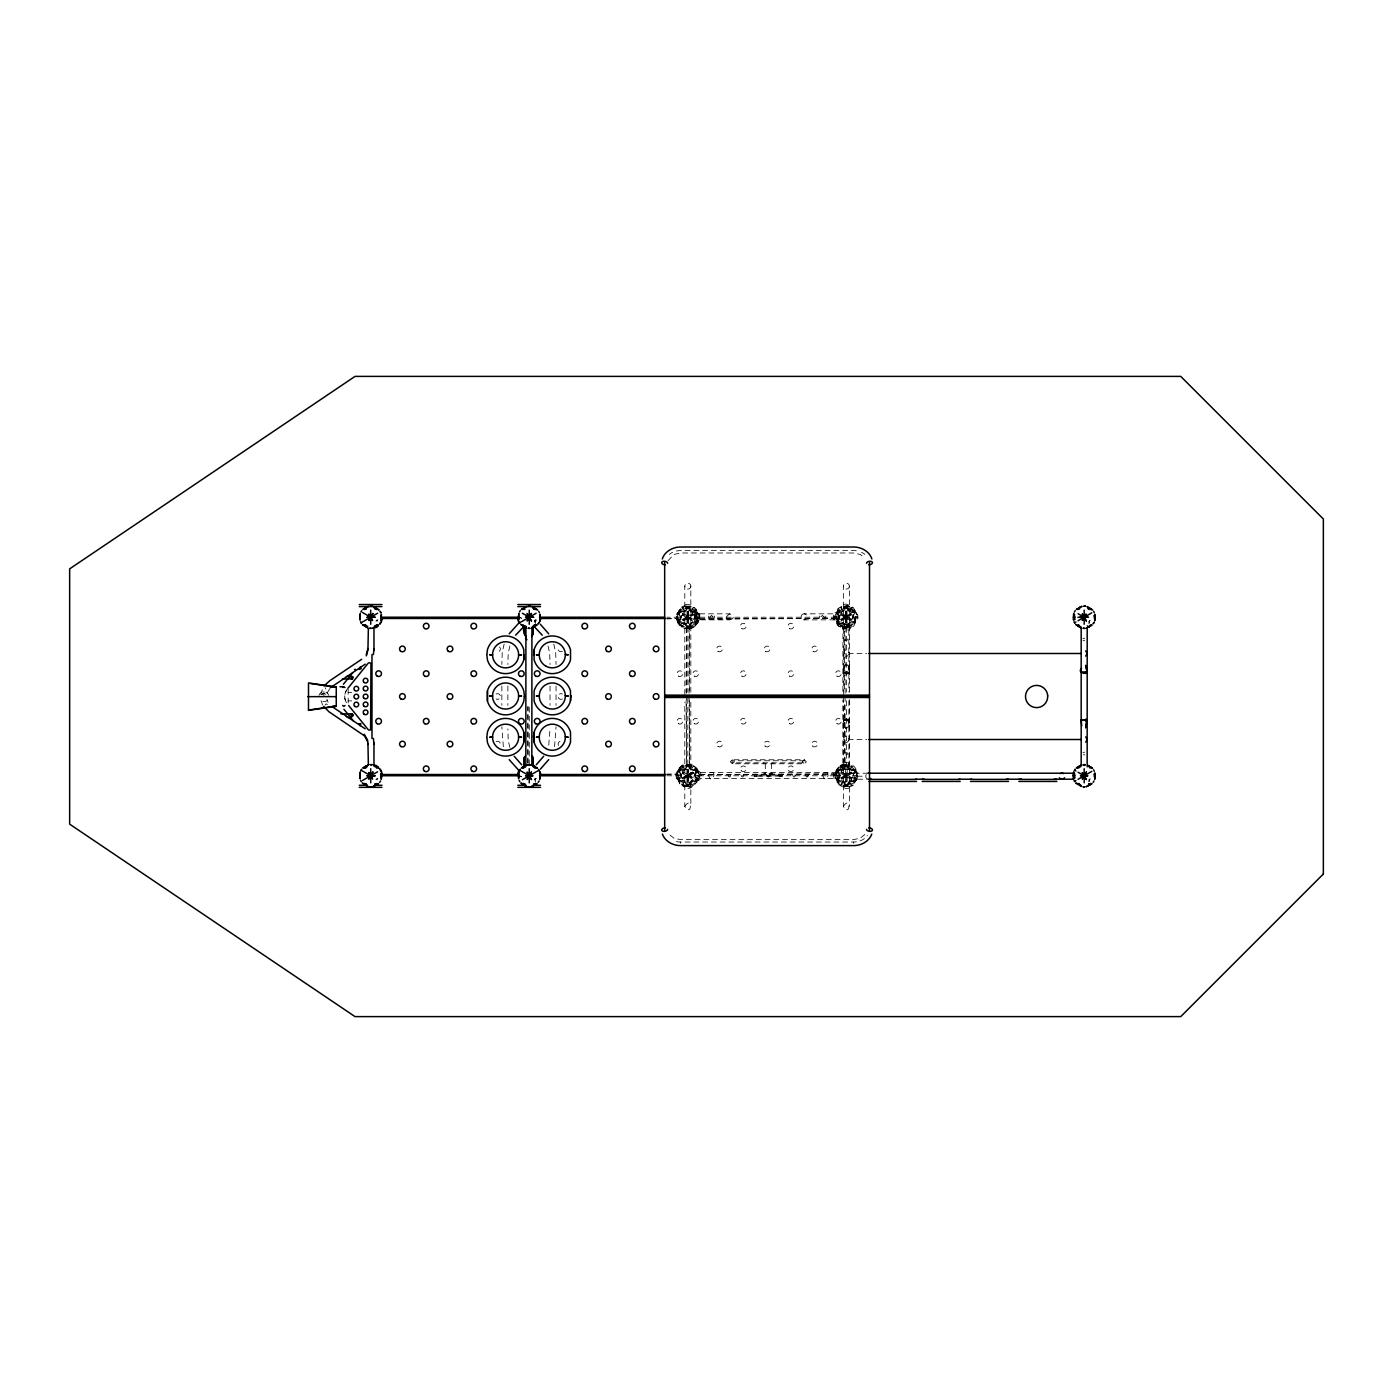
<?xml version="1.0" encoding="UTF-8"?>
<svg xmlns="http://www.w3.org/2000/svg" width="1393" height="1393" viewBox="0 0 1393 1393"><rect width="100%" height="100%" fill="white"/><g stroke="black" fill="none" stroke-linecap="round" stroke-linejoin="round"><path stroke-width="0.75" stroke-dasharray="5 3.75" d="M527.808 762.964L527.843 706.93M679.592 781.891L679.61 769.65M679.592 623.524L679.61 611.283M686.958 623.542L686.975 611.283M686.958 781.908L686.975 769.65M688.647 781.525L688.664 769.284M688.647 623.159L688.664 610.918M678.565 621.365L689.169 627.494L692.025 626.624L696.169 623.263L696.03 610.918M696.012 781.543L696.03 769.284M837.959 623.35L837.977 611.109M838.151 781.891L838.151 769.65M842.869 691.241L842.957 624.343L848.79 624.343L848.894 691.99M845.325 623.367L845.342 611.109M845.499 781.908L845.516 769.65M847.014 622.984L847.031 610.743M847.205 781.525L847.223 769.284M848.894 700.696L848.894 768.274L842.869 768.292L842.869 700.017M854.379 623.002L854.397 610.743M854.571 781.543L854.571 769.284M666.812 775.779L677.59 775.779C676.824 762.493 698.798 762.493 698.032 775.779L836.148 775.779C835.852 769.72 841.877 764.687 847.78 765.541A10.151 10.151 0 0 1 856.486 776.127A10.151 10.151 0 0 1 846.7 785.739A10.151 10.151 0 0 1 836.288 776.824L836.322 774.177A10.151 10.151 0 0 1 845.133 765.523L845.098 695.42M849.364 672.923C849.312 670.416 849.225 663.468 845.377 664.844C842.904 666.446 843.322 677.102 843.514 669.807C845.29 653.805 856.469 679.558 843.374 672.401M849.382 672.262L849.33 672.488A3.012 1.358 0 0 1 846.369 673.62A3.012 1.358 0 0 1 843.461 672.627L847.867 671.618L849.347 673.202L843.357 672.923M710.204 616.838L711.492 615.393L713.059 616.838M676.685 617.674L676.754 615.967M676.685 776.04L676.754 774.334M698.851 618.475L698.938 616.786M698.851 776.841L698.938 775.152M835.051 617.499L835.121 615.793M835.243 776.04L835.295 774.334M857.217 618.3L857.304 616.611M857.409 776.841L857.496 775.152M850.862 785.687L851.019 782.918L842.452 782.431C839.404 788.159 849.747 791.015 850.862 785.687L852.307 785.008M848.964 720.111L848.964 719.885A3.012 1.689 0 0 0 845.969 719.049A3.012 1.689 0 0 0 843.444 720.303L849.33 719.885L849.277 728.556M849.33 720.477L848.494 726.693L845.586 728.435L843.914 725.805L843.409 720.077L844.228 726.293L846.369 728.609L848.494 726.275L849.347 720.077L849.364 721.121L847.136 721.452L843.357 720.407L849.277 720.407A3.012 1.358 0 0 0 846.369 719.38A3.012 1.358 0 0 0 843.461 720.373M325.074 687.654L325.596 689.03M684.799 694.585L684.799 586.174C684.642 582.291 690.98 582.291 690.824 586.174L690.824 694.585M690.824 586.174C690.98 590.075 684.642 590.075 684.799 586.174M708.724 616.054L709.02 618.335M684.799 806.443C692.147 794.811 692.147 818.074 684.799 806.443L684.799 702.298M819.38 616.054L819.693 618.335M843.357 694.585L843.357 586.174C843.2 582.291 849.521 582.291 849.382 586.174L849.382 694.585M849.382 586.174C849.521 590.075 843.2 590.075 843.357 586.174M849.382 653.491C842.016 665.123 842.016 641.86 849.382 653.491L866.707 653.491M849.382 739.509C842.016 751.14 842.016 727.877 849.382 739.509L866.707 739.509M843.357 806.443C850.705 794.811 850.705 818.074 843.357 806.443L843.357 696.5M678.008 614.592C675.727 621.487 682.448 628.678 689.448 627.407L689.552 692.182M320.773 694.463L323.193 687.028M686.331 606.112C681.525 604.214 676.023 613.077 679.993 612.293C683.806 614.818 691.712 605.363 684.938 606.547C690.023 605.502 696.761 606.164 697.318 612.659L692.896 620.285L682.727 614.156L678.304 621.783L679.993 625.039C676.789 621.295 685.391 615.514 678.583 611.962C674.334 614.853 675.849 620.547 679.087 623.524L687.916 623.542L687.776 617.674M693.993 622.027L690.04 623.559L688.125 626.397L691.45 622.619L697.632 621.626L693.226 613.982L688.229 617.029M681.63 770.799L685.582 769.249L687.515 766.411L684.172 770.207L680.01 770.677C682.866 770.956 676.214 770.921 678.966 768.866M693.993 780.393L690.04 781.926L688.125 784.764L691.45 780.985L695.612 780.515C693.157 780.324 699.669 781.699 698.485 778.443L696.517 781.543L687.707 781.525L687.916 769.65L679.105 769.65C674.717 772.662 675.379 778.635 679.087 781.891L687.916 781.908L687.776 776.04M849.8 606.564C844.367 603.778 832.979 609.49 838.36 612.119C841.546 614.052 848.302 607.783 845.081 606.355L840.658 613.982L851.698 620.129L847.275 627.755L842.556 627.546M849.382 606.425L843.357 606.425L846.979 606.547L851.367 614.174L840.989 619.92L845.377 627.564L849.034 627.721C842.382 629.044 850.148 619.363 853.979 621.974L853.108 621.8L855.999 621.452L851.593 613.808L846.596 616.855M837.524 768.866C834.738 770.956 841.442 770.956 838.551 770.66L844.141 769.267L846.335 764.966L841.529 764.722L837.802 768.013M852.533 780.393L848.581 781.926L846.665 784.764L849.991 780.985L854.17 780.515C851.715 780.324 858.21 781.699 857.043 778.443L855.058 781.543L846.247 781.525L846.387 775.64L851.872 778.67L847.466 786.296C842.782 787.985 837.28 785.408 836.862 780.15L841.285 772.523L851.454 778.652L855.859 771.025L854.17 767.769C857.548 771.339 849.155 775.727 854.466 779.923C858.28 783.493 849.295 789.082 845.568 786.105L841.163 778.461L851.785 772.349L856.173 779.993L853.63 783.98L855.702 780.846M325.039 705.084L326.049 703.883L327.442 704.51M686.418 606.147L688.612 606.721L693 614.348L682.622 620.094L687.01 627.738L690.667 627.895L687.898 627.947L688.159 626.362M688.159 784.729C688.577 793.366 702.246 775.744 695.09 783.98M846.491 786.314L846.718 784.729M548.755 745.133L550.026 728.905M554.571 746.683L556.051 726.85M699.338 618.405L698.642 621.348A11.579 11.579 0 0 1 689.657 628.661L687.811 627.442L686.54 628.731A11.579 11.579 0 0 1 676.354 618.892L677.59 617.221L666.812 617.221M849.277 672.558L843.444 672.61M504.162 644.036L502.229 652.359L501.846 664.461M509.873 645.969L508.201 653.143L507.87 664.531M756.765 776.249C756.016 770.242 751.611 779.401 756.765 776.249L779.836 776.058C784.572 779.836 781.264 770.207 779.836 776.093M678.6 611.927L687.916 611.283L687.707 623.159L696.517 623.176L698.485 620.077C696.779 626.693 690.928 630.245 684.189 627.721M678.513 611.858L680.55 608.845L677.991 612.833L682.396 620.46L687.393 617.43M678.548 770.364L677.137 772.732L680.533 767.212L677.991 771.2L682.396 778.826L687.393 775.797M697.162 780.846L695.072 783.963M348.198 687.933C344.332 691.938 343.496 698.555 346.735 703.152M714.243 618.335L714.539 616.054M824.9 618.335L825.213 616.054M695.09 625.614C700.226 621.017 700.783 614.226 695.629 609.403C696.082 615.027 694.045 630.629 695.055 614.278M855.476 622.427L853.805 626.049L851.019 627.93L844.141 627.843M327.094 693.07L330.35 687.776M680.568 620.181L681.212 615.985L679.749 612.955M680.568 778.548L681.229 774.351L678.6 770.294M695.055 772.645C694.045 789.814 704.841 774.055 695.629 767.769C699.025 771.322 690.736 776.005 695.908 779.854M838.934 620.007L839.596 615.81L837.472 611.109L846.282 611.109L846.073 622.984L854.884 623.002L858.018 618.3L857.775 614.94L853.178 607.435L850.148 605.955L843.322 606.373M853.421 614.104L852.76 618.3L855.459 622.271M839.108 778.548C842.939 774.003 834.041 770.538 839.091 767.212L835.678 772.732L837.663 769.65L846.474 769.65L846.335 775.535L840.85 772.523L845.255 764.896L849.991 765.105L846.369 764.861M853.613 772.645L852.951 776.841L854.449 779.854M535.104 620.077L534.355 621.591L535.121 620.077M535.104 778.617L534.355 780.132L535.121 778.635M846.213 616.594L846.073 610.743L854.902 610.743L857.061 614.94C855.441 606.112 849.939 619.519 854.275 621.313M668.013 560.7L673.899 554.466L680.689 552.986L853.491 552.986L860.282 554.466L864.861 558.14M694.776 619.972L694.794 614.156M838.725 614.278L838.725 620.303M687.498 608.132L685.582 610.883L681.63 612.432M845.847 607.94L843.949 610.709L839.996 612.258M846.526 626.188L848.389 623.385L852.359 621.853M696.169 623.263L698.067 618.266L696.604 612.154M695.908 621.504L697.075 622.462L695.072 625.596M685.774 628.017L687.933 627.947L682.222 627.79L678.635 622.549L683.441 622.305L687.446 626.45L689.535 626.345A9.281 9.281 0 0 0 695.473 622.462L696.57 620.285A9.281 9.281 0 0 0 696.169 613.199L694.846 611.179A9.281 9.281 0 0 0 688.508 607.975L686.087 608.114A9.281 9.281 0 0 0 680.15 611.997L679.053 614.156A9.281 9.281 0 0 0 679.453 621.243L683.441 622.323M682.204 626.902L693.418 607.557M687.846 616.768L687.707 610.918L696.535 610.918L698.694 615.114C698.172 609.002 689.222 615.166 688.177 608.01L688.455 608.845L687.794 606.599M687.846 775.135L687.707 769.284L697.057 770.155L692.896 778.652L682.727 772.523L678.304 780.15L679.993 783.406C675.518 778.287 687.794 780.202 687.446 784.799L689.535 784.712A9.281 9.281 0 0 0 695.473 780.811L696.57 778.652A9.281 9.281 0 0 0 696.169 771.565L694.846 769.545A9.281 9.281 0 0 0 688.508 766.342L686.087 766.481A9.281 9.281 0 0 0 680.15 770.364L679.053 772.523A9.281 9.281 0 0 0 679.453 779.61L683.441 780.689M682.204 785.269L693.418 765.924M695.542 770.747L696.988 770.259L696.709 768.832L693.401 765.036L684.938 764.914L687.707 764.949L690.667 769.754L695.612 770.729L692.182 770.503M840.571 626.728L851.785 607.383M848.215 606.268C844.402 604.04 847.379 610.204 846.544 607.818C846.143 612.293 858.419 614.539 853.996 609.229L855.685 612.485L851.262 620.111L841.093 613.982L836.671 621.609L838.36 624.865C833.867 619.624 846.213 621.8 845.812 626.275L847.902 626.171A9.281 9.281 0 0 0 853.839 622.288L854.936 620.111A9.281 9.281 0 0 0 854.536 613.024L853.212 611.005A9.281 9.281 0 0 0 846.874 607.801L844.454 607.94A9.281 9.281 0 0 0 838.516 611.823L837.419 613.982A9.281 9.281 0 0 0 837.82 621.069L841.807 622.149M855.546 770.259C836.009 768.901 854.606 756.747 857.252 773.481L855.076 769.284L846.265 769.284L846.456 781.908L837.646 781.891L835.469 777.694M840.763 785.269L851.959 765.924M854.083 770.747L850.74 770.503M679.244 768.013L682.97 764.722L686.331 764.478M846.143 617.499L846.282 623.367L837.454 623.35L839.683 617.499L838.116 612.781M838.899 608.671L836.88 611.684L838.917 608.671M864.861 834.494L860.282 838.168L853.491 839.648L680.689 839.648L673.899 838.168L669.302 834.494M1082.953 638.656L1084.747 638.116M1082.953 752.638L1084.729 752.098M845.098 693.279L845.098 627.442L838.273 623.611L836.148 617.221L834.895 618.892A11.579 11.579 0 0 0 845.011 628.731L846.369 627.442L844.611 627.442L844.611 692.182M534.599 622.253L536.113 620.738M677.59 775.779L676.354 774.108A11.579 11.579 0 0 1 686.47 764.269L687.811 765.558L689.657 764.339A11.579 11.579 0 0 1 698.642 771.652L699.338 774.595M698.032 775.779L699.321 774.525M697.022 780.881L697.632 779.993L693.226 772.349L682.622 778.461L687.01 786.105L690.684 786.279L687.95 786.244L687.167 783.98L687.446 784.816M855.598 780.864L858.297 775.152L855.615 770.172M845.951 775.797L840.937 778.826L836.549 771.2C834.895 770.085 833.763 780.864 838.551 783.406C835.243 779.871 843.479 775.431 838.255 771.234M375.866 621.104L377.938 619.92M534.424 621.104L536.479 619.92M375.866 779.645L377.938 778.461M534.424 779.645L536.479 778.461M1088.612 621.522L1090.057 620.686M1088.612 780.063L1090.057 779.244M678.252 613.268L688.856 607.156M681.926 619.641L692.53 613.529M683.092 620.93L693.714 614.818M686.766 627.303L699.843 619.746L699.739 613.947L694.532 612.676L694.707 621.243L697.475 621.174M836.601 613.094L847.223 606.982M840.275 619.467L850.897 613.355M841.459 620.756L852.063 614.644M845.133 627.129L855.737 621.017M678.252 771.635L688.856 765.506M681.926 778.008L692.53 771.896M683.092 779.296L693.714 773.185M686.766 785.669L697.371 779.558M836.793 771.635L847.414 765.506M840.467 778.008L851.088 771.896M841.633 779.296L852.255 773.185M845.307 785.669L855.929 779.558M846.126 617.047L840.763 620.285L836.845 611.771L834.233 617.499L836.88 622.41M688.873 774.943L693 772.715L687.689 764.879L691.433 765.105M847.414 774.943L851.558 772.715L847.153 765.088L843.496 764.914L846.3 764.861M681.874 607.818L683.371 607.017M692.251 627.425L693.766 626.641M840.24 607.644L841.738 606.843M850.618 627.25L852.133 626.467M681.874 766.185L683.371 765.384M692.251 785.791L693.766 785.008M840.414 766.185L841.912 765.384M695.612 612.363L692.182 612.136M853.892 612.224L850.548 611.962M1084.834 640.867L1083.04 640.484M1084.834 754.867L1083.336 754.745M686.07 700.818L686.61 765.541M687.724 606.495L691.433 606.739M679.697 771.234L681.316 776.04L678.652 781.003L679.697 783.946L683.841 786.697L687.916 786.227M847.867 673.742L846.369 673.968M685.774 786.383L687.933 786.314L684.189 786.087M729.862 613.825C718.283 621.174 741.442 621.174 729.862 613.825L696.97 613.825L696.97 619.85L729.862 619.85M804.057 613.825C800.191 613.669 800.191 619.989 804.057 619.85L836.967 619.85L836.967 613.825L804.057 613.825C807.94 613.669 807.94 619.989 804.057 619.85M732.335 759.76L730.315 761.762L732.335 763.782L804.318 763.782L806.338 761.762L804.318 759.76L732.335 759.76L734.355 761.762L732.335 763.782M804.318 759.76L802.298 761.762L804.318 763.782M849.225 786.261L843.357 786.209M840.188 770.799L844.141 769.249L846.039 766.481M845.986 784.816L848.076 784.712A9.281 9.281 0 0 0 854.013 780.811L855.11 778.652A9.281 9.281 0 0 0 854.727 771.565L853.404 769.545A9.281 9.281 0 0 0 847.066 766.342L844.646 766.481A9.281 9.281 0 0 0 838.708 770.364L837.611 772.523A9.281 9.281 0 0 0 837.994 779.61L843.496 781.438L846.422 786.227M689.848 606.443L686.714 606.53L682.291 614.156L693.331 620.303L688.908 627.93L687.881 627.86M689.848 764.809L686.714 764.896L682.291 772.523L693.331 778.67L687.898 786.314M684.799 606.425L690.824 606.425M836.148 617.221L698.032 617.221A10.151 10.151 0 0 1 682.744 626.014A10.151 10.151 0 0 1 682.744 608.445A10.151 10.151 0 0 1 697.963 617.238L699.321 618.475M666.812 618.492L677.59 618.492L666.812 618.962M843.357 627.129L849.364 627.129M686.61 627.459L686.07 692.182M348.146 692.391L351.715 692.391M348.146 700.905L351.715 700.905M843.357 765.871L849.364 765.871M710.517 772.68L711.91 772.68M867.961 773.202L857.13 773.202L857.13 779.209L867.961 779.209M666.812 774.038L677.59 774.038L666.812 774.508M754.135 774.804L756.695 774.804M779.976 774.804L782.535 774.804M756.834 775.117L779.836 775.117M754.135 776.371L756.678 776.371M779.976 776.371L782.535 776.371M857.13 776.214L865.697 776.214M684.799 786.209L690.824 786.209M676.406 841.598A15.863 12.99 0 0 0 680.515 842.034L853.648 842.034A15.863 12.99 0 0 0 867.386 835.539M834.999 617.047L857.357 617.064M676.632 617.221L698.99 617.238M835.191 775.57L857.548 775.605M676.632 775.57L698.99 775.605M846.369 700.818L846.369 765.558L844.611 765.558L844.611 700.818M841.981 780.689L837.141 781.055L835.469 777.694M845.864 754.919C851.802 753.369 841.964 750.322 845.969 754.936M686.418 764.513L687.794 764.966L687.48 766.481M849.434 607.609L851.767 608.776M844.82 606.791L855.424 612.92M841.146 613.146L851.732 619.293M840.606 614.818L851.21 620.947M836.932 621.191L847.536 627.32M686.453 606.965L697.057 613.094M682.779 613.32L693.366 619.467M682.257 614.992L692.843 621.121M845.011 765.332L855.615 771.461M841.32 771.687L851.924 777.834M840.797 773.359L851.402 779.488M837.106 779.714L847.71 785.861M686.453 765.332L697.057 771.461M682.779 771.687L693.366 777.834M682.257 773.359L692.843 779.488M678.565 779.714L689.169 785.861M851.349 607.191L852.795 608.097M839.579 625.997L840.989 626.92M692.983 607.365L694.428 608.271M681.212 626.171L682.622 627.094M851.541 765.732L852.969 766.638M839.753 784.538L841.18 785.46M692.983 765.732L694.428 766.638M681.212 784.538L682.622 785.46M849.034 611.196L847.24 609.298M843.322 622.897L845.116 624.795M690.667 611.37L688.873 609.472M684.956 623.071L686.749 624.969M849.225 769.737L847.432 767.839M843.496 781.438L845.29 783.336M690.667 769.737L688.873 767.839M684.956 781.438L686.749 783.336M846.369 765.558L845.011 764.269A11.579 11.579 0 0 0 834.895 774.108L836.148 775.779M697.022 770.12L698.711 773.481L697.109 770.225M840.606 607.365L849.434 622.688M840.78 765.906L849.608 781.229M682.239 607.54L691.067 622.863M682.239 765.906L691.067 781.229M837.001 622.41C835.957 628.626 849.382 629.688 845.812 626.275M326.92 699.303L328.051 702.229M321.017 700.714L322.706 705.119M687.916 627.86L687.167 625.614L687.446 626.45M553.735 644.036L555.685 652.359L556.051 664.461M548.041 645.969L549.713 653.143L550.026 664.531M509.873 747.484L508.201 740.31L507.87 728.905M503.343 746.683L501.846 726.85M836.218 616.35L836.375 618.962M823.733 616.838L822.427 615.393L820.86 616.838M853.648 842.034L853.648 843.218M849.382 699.669L849.382 806.443M849.277 664.444L849.068 672.923M846.369 627.442L846.369 692.182M772.941 762.824L772.941 763.782M772.749 774.56L772.749 773.289L763.904 773.289L763.904 774.56M771.339 763.782L771.339 773.289M770.137 773.289L770.137 775.117M765.314 763.782L765.314 773.289M763.73 762.824L763.73 763.782M690.824 702.298L690.824 806.443M689.552 700.818L689.552 765.558A10.151 10.151 0 0 1 696.117 781.421A10.151 10.151 0 0 1 679.018 780.655L678.008 778.199A10.151 10.151 0 0 1 689.587 765.593L689.082 695.42M689.082 627.442L689.082 693.279M687.811 627.216L687.811 692.182M687.811 698.52L687.811 765.558M686.54 627.442L686.54 693.279M686.54 695.42L686.54 765.558M680.515 842.034L680.515 843.218M556.051 685.965L556.051 705.328M550.026 686L550.026 705.311M535.574 619.746L535.574 623.576M535.574 778.304L535.574 782.135M529.253 707.296L529.253 765.558M527.999 706.181L527.999 763.399M507.87 686L507.87 705.311M501.846 685.965L501.846 705.328M377.033 619.746L377.033 621.365M377.033 778.304L377.033 779.906M348.146 689.291L348.146 703.239M323.89 691.572L323.89 696.639M669.302 554.397A15.863 12.99 0 0 1 672.593 552.342M676.406 551.036A15.863 12.99 0 0 1 680.515 550.601L853.648 550.601A15.863 12.99 0 0 1 857.757 551.036M861.588 552.342A15.863 12.99 0 0 1 864.861 554.397M867.23 778.809A2.995 2.978 -90 0 1 867.23 773.603M346.422 702.751A12.032 12.032 0 0 1 346.143 690.736M327.477 700.226A5.067 5.067 0 0 1 320.303 700.226M318.98 695.333A5.067 5.067 0 0 1 328.783 695.333M496.134 741.598A2.838 2.838 0 0 1 500.017 745.481M499.565 646.927A2.838 2.838 0 0 1 496.134 651.402M496.134 694.027A2.838 2.838 0 0 1 500.4 696.5A2.838 2.838 0 0 1 496.134 698.973M558.506 745.481A2.838 2.838 0 0 1 560.979 741.215M562.389 698.973A2.838 2.838 0 0 1 558.123 696.5A2.838 2.838 0 0 1 562.389 694.027M562.389 651.402A2.838 2.838 0 0 1 558.959 646.927M695.734 771.461L695.368 780.01C702.821 783.284 703.448 768.849 695.734 771.461M833.362 615.027L833.919 620.042L838.603 621.104L839.056 612.537L834.877 612.694L833.362 615.027M842.469 765.436L842.312 768.205L850.879 768.657C853.909 762.911 843.549 760.108 842.469 765.436M728.086 775.309C730.35 780.916 732.248 770.921 728.086 775.309M741.006 775.309C743.287 780.916 745.168 770.921 741.006 775.309M766.846 775.309C769.128 780.916 771.008 770.921 766.846 775.309M792.704 775.309C794.968 780.916 796.848 770.921 792.704 775.309M805.624 775.309C807.888 780.916 809.768 770.921 805.624 775.309M683.319 607.139L683.162 609.908L691.712 610.395C694.776 604.649 684.416 601.811 683.319 607.139M683.911 782.431C680.55 789.831 694.968 790.649 692.46 782.918L683.911 782.431M841.685 606.965L841.529 609.734L850.078 610.221C853.143 604.475 842.782 601.637 841.685 606.965M833.345 773.794L834.215 779.471L838.969 780.15L838.725 771.583L835.243 771.774L833.345 773.794M850.966 626.902C850.27 632.3 839.718 630.245 842.347 624.29L850.914 624.134L850.966 626.902M822.497 774.804C826.606 787.898 832.596 765.523 822.497 774.804M708.375 774.734C712.102 787.933 718.718 765.732 708.375 774.734M1089.274 621.591L1088.943 623.472L1090.023 620.077L1089.274 621.591M1089.274 780.132L1088.926 781.804L1090.023 778.617L1089.274 780.15M844.942 639.004C846.317 644.872 849.73 635.312 844.942 639.004M677.799 612.955L677.137 614.365L678.548 611.997L677.834 612.903M323.751 693.627L322.984 693.766A3.117 3.065 48 0 0 321.661 694.602A3.012 3.012 0 0 1 326.432 695.02A2.978 2.908 48 0 0 324.534 693.697L323.751 693.627M846.352 786.331L842.73 786.087L846.352 786.331M836.148 618.492L698.032 618.962L836.148 618.492M804.545 760.77L732.126 760.77L732.126 762.824L804.545 762.824L804.545 760.77M836.897 772.575L699.756 772.575L699.756 778.6L836.897 778.6L836.897 772.575M826.188 772.68L824.639 772.68L826.188 772.68M836.148 774.038L698.032 774.508L836.148 774.038M521.47 618.231L520.146 617.569L521.47 618.231M521.47 776.772L520.146 776.11L521.47 776.772M678.513 622.584L676.911 619.328L678.513 622.584M678.513 780.951L676.911 777.694L678.513 780.951M840.588 625.335A9.995 9.995 0 0 0 856.138 617.743A9.995 9.995 0 0 0 841.807 608.079A9.995 9.995 0 0 0 840.588 625.335M678.461 723.698A2.838 2.838 0 0 0 682.727 721.226A2.838 2.838 0 0 0 678.461 718.771A2.838 2.838 0 0 0 678.461 723.698M678.461 676.127A2.838 2.838 0 0 0 682.727 673.672A2.838 2.838 0 0 0 678.461 671.2A2.838 2.838 0 0 0 678.461 676.127M694.323 723.698A2.838 2.838 0 0 0 698.589 721.226A2.838 2.838 0 0 0 694.323 718.771A2.838 2.838 0 0 0 694.323 723.698M741.285 770.817A2.838 2.838 0 0 0 746.056 769.528A2.838 2.838 0 0 0 742.573 766.046A2.838 2.838 0 0 0 741.285 770.817M837.019 723.698A2.838 2.838 0 0 0 841.285 721.226A2.838 2.838 0 0 0 837.019 718.771A2.838 2.838 0 0 0 837.019 723.698M837.019 676.127A2.838 2.838 0 0 0 841.285 673.672A2.838 2.838 0 0 0 837.019 671.2A2.838 2.838 0 0 0 837.019 676.127M788.856 770.817A2.838 2.838 0 0 0 793.627 769.528A2.838 2.838 0 0 0 790.127 766.046A2.838 2.838 0 0 0 788.856 770.817M789.448 676.127A2.838 2.838 0 0 0 793.714 673.672A2.838 2.838 0 0 0 789.448 671.2A2.838 2.838 0 0 0 789.448 676.127M789.448 723.698A2.838 2.838 0 0 0 793.714 721.226A2.838 2.838 0 0 0 789.448 718.771A2.838 2.838 0 0 0 789.448 723.698M718.091 746.526A2.838 2.838 0 0 0 722.375 744.071A2.838 2.838 0 0 0 718.091 741.598A2.838 2.838 0 0 0 718.091 746.526M789.448 628.574A2.838 2.838 0 0 0 793.714 626.101A2.838 2.838 0 0 0 789.448 623.646A2.838 2.838 0 0 0 789.448 628.574M741.877 628.574A2.838 2.838 0 0 0 746.143 626.101A2.838 2.838 0 0 0 741.877 623.646A2.838 2.838 0 0 0 741.877 628.574M765.662 651.402A2.838 2.838 0 0 0 769.929 648.929A2.838 2.838 0 0 0 765.662 646.474A2.838 2.838 0 0 0 765.662 651.402M741.877 723.698A2.838 2.838 0 0 0 746.143 721.226A2.838 2.838 0 0 0 741.877 718.771A2.838 2.838 0 0 0 741.877 723.698M812.641 746.073A2.838 2.838 0 0 0 817.395 744.802A2.838 2.838 0 0 0 813.912 741.32A2.838 2.838 0 0 0 812.641 746.073M813.233 651.402A2.838 2.838 0 0 0 817.499 648.929A2.838 2.838 0 0 0 813.233 646.474A2.838 2.838 0 0 0 813.233 651.402M741.877 676.127A2.838 2.838 0 0 0 746.143 673.672A2.838 2.838 0 0 0 741.877 671.2A2.838 2.838 0 0 0 741.877 676.127M718.091 651.402A2.838 2.838 0 0 0 722.375 648.929A2.838 2.838 0 0 0 718.091 646.474A2.838 2.838 0 0 0 718.091 651.402M765.07 746.073A2.838 2.838 0 0 0 769.841 744.802A2.838 2.838 0 0 0 766.342 741.32A2.838 2.838 0 0 0 765.07 746.073M694.323 676.127A2.838 2.838 0 0 0 698.589 673.672A2.838 2.838 0 0 0 694.323 671.2A2.838 2.838 0 0 0 694.323 676.127"/><path stroke-width="1.5" d="M524.099 764.531L524.221 758.001L525.474 755.72M524.099 766.185L524.221 758.018L524.221 759.359M525.84 636.549C527.25 638.708 521.261 629.671 524.482 627.738M524.604 756.834L524.221 757.966M526.171 636.793L524.604 634.285L524.604 626.136M525.857 626.676L524.935 626.31M525.91 627.181L525.823 765.123L528.835 765.123M531.934 627.181L531.847 765.123L530.333 765.123M531.691 636.584L532.944 634.285L533.066 627.79M531.917 755.772L533.153 758.071L533.153 765.262M533.275 764.583L532.77 756.887M518.875 775.605L517.796 774.108A11.579 11.579 0 0 1 518.614 771.182M1081.212 672.384L1083.632 673.202M1085.53 672.923L1087.184 671.931L1085.687 665.454M524.586 627.163L524.708 628.295L525.004 626.345M1085.704 719.258A3.012 1.689 0 0 1 1086.801 719.885L1085.687 727.773M1081.194 720.303L1087.149 719.885M367.944 648.494L366.307 654.71M373.394 654.606L373.968 648.894M486.888 654.414L487.393 649.904A18.875 18.875 0 0 1 523.838 649.904L523.838 659.673A18.875 18.875 0 0 1 487.393 659.673L486.888 655.163M487.48 691.154L487.393 700.888A18.875 18.875 0 0 0 523.838 700.888L524.308 696.396M486.888 736.862L487.393 732.352A18.875 18.875 0 0 1 523.838 732.352L523.838 742.121A18.875 18.875 0 0 1 487.393 742.121L486.888 737.611M518.666 654.797L521.47 654.797L518.666 654.797A13.042 13.042 0 0 0 499.077 643.479A13.042 13.042 0 0 0 499.077 666.098A13.042 13.042 0 0 0 518.666 654.797L518.457 654.797M518.666 696.012L521.47 696.012L518.666 696.012A13.042 13.042 0 0 0 499.077 684.712A13.042 13.042 0 0 0 499.077 707.313A13.042 13.042 0 0 0 518.666 696.012L518.457 696.012M523.751 659.655L524.308 655.163M518.666 737.228L521.47 737.228L518.666 737.228A13.042 13.042 0 0 0 499.077 725.927A13.042 13.042 0 0 0 499.077 748.529A13.042 13.042 0 0 0 518.666 737.228L518.457 737.228M534.076 649.904L534.076 659.673A18.875 18.875 0 0 0 570.521 659.673L570.521 649.904A18.875 18.875 0 0 0 534.076 649.904L533.589 655.163M523.751 742.086L524.308 737.611M533.484 736.845L534.076 732.352A18.875 18.875 0 0 1 570.521 732.352L570.521 742.121A18.875 18.875 0 0 1 534.076 742.121L534.163 732.37M570.433 700.871L570.521 691.137A18.875 18.875 0 0 0 534.076 691.137L534.076 700.888A18.875 18.875 0 0 0 570.521 700.888L571.113 695.629M360.195 616.437L360.038 620.094L360.212 613.616L360.003 618.335M360.195 774.996L360.003 776.894M518.753 616.437L518.579 620.094L518.649 617.256L518.997 618.579M539.77 618.004L539.944 614.348L539.753 620.843L539.996 617.221M518.753 774.996L518.579 778.652L518.544 775.918L518.997 777.137M539.77 776.563L539.944 772.906L539.753 779.384L539.962 774.665M1073.672 616.437L1073.515 620.094L1073.55 617.343L1074.926 616.855M1074.926 775.396L1073.463 775.918L1074.612 774.456M1073.533 775.918L1073.515 778.652L1073.463 775.918L1074.961 777.729M1087.184 672.175L1087.167 673.202L1084.416 673.202M365.75 625.057L365.471 626.571L367.787 626.206M364.774 783.406L367.856 786.453L365.488 785.043L365.75 783.615M523.333 624.865L523.96 626.554L525.805 626.519M534.216 609.385L534.494 607.87L532.109 606.547L535.191 609.594M375.675 609.385L375.953 607.87L373.55 606.547L376.65 609.594M524.308 783.615L523.96 785.112L520.878 783.058L525.805 785.06M1081.577 668.361C1076.005 674.438 1090.075 670.712 1085.687 672.122M1073.446 775.779L1073.69 772.157L1073.446 775.779L1074.961 776.11M662.302 558.993C664.653 551.436 672.749 547.066 680.341 547.014L853.822 547.014C861.431 547.066 869.528 551.436 871.879 558.993M382.239 618.405L381.543 621.348A11.579 11.579 0 0 1 380.097 624.012M540.084 621.348L540.78 618.405M366.342 655.859L367.944 649.765L368.361 628.713M342.452 678.983L352.516 678.931L353.3 677.085L351.593 676.615L351.071 678.321M345.046 705.485L343.845 706.39L342.643 705.415M871.774 834.059C869.162 841.372 861.327 845.568 853.822 845.603L680.341 845.603C672.854 845.568 665.018 841.372 662.389 834.059M531.377 613.477L527.146 620.965L531.447 613.512M531.377 772.035L527.146 779.523L531.447 772.053M1085.687 727.546L1087.167 720.077M1073.916 618.579L1074.612 615.898M1073.916 777.137L1074.107 774.734M1084.189 617.169C1090.667 606.147 1077.712 628.33 1084.189 617.273L1078.078 613.704M360.857 612.067L361.745 610.622M379.662 623.82L380.585 622.392M360.857 770.608L361.745 769.18M379.662 782.378L380.585 780.951M519.397 612.067L520.303 610.622M519.397 770.608L520.303 769.18M538.203 782.378L539.126 780.951M1074.334 612.067L1075.222 610.622M1094.062 622.392L1093.139 623.82L1094.045 622.392M1074.334 770.608L1075.222 769.18M1093.139 782.378L1094.062 780.951M509.194 633.815L519.067 622.775M543.688 756.277L536.201 764.792M548.703 759.638L540.345 769.18M532.944 632.962L532.944 634.233L532.857 626.815M343.409 684.259L352.864 672.575M348.198 687.933L367.944 663.468A1.933 1.933 0 0 1 370.956 663.468L370.59 730.036L368.448 729.949L348.633 705.502M324.186 685.809L329.706 680.794L361.675 659.289M342.8 687.358L344.942 687.411M515.654 635.173L524.482 625.875M358.889 723.768L360.909 723.629L360.212 725.701M375.03 609.072L376.058 607.923L379.088 609.942L374.177 607.94M524.952 783.928L524.029 785.043L523.333 783.406M1088.508 609.072L1089.535 607.923L1092.565 609.942L1087.637 607.94M519.049 617.221L380.933 617.221L382.222 618.475L517.796 618.492L518.875 617.395M539.857 775.396L540.763 774.525L665.593 774.508M524.952 609.02L523.785 608.01L527.146 606.338M364.391 768.135L365.332 766.498L367.073 766.812M534.163 625.039L534.599 626.397L531.377 628.104L537.089 625.039L533.066 626.119M525.614 766.812L523.785 766.568L527.146 764.879L522.95 768.135M534.633 785.077L531.377 786.662L537.089 783.58L533.397 785.025M1077.869 768.135L1078.809 766.498L1080.533 766.812M1085.687 656.103L1087.202 653.491L1085.687 650.862M1085.687 742.138L1087.202 739.509L1085.687 736.897M523.785 608.01L525.631 606.86M523.785 766.568L521.435 767.961L523.803 766.62M330.35 687.776L365.192 664.182M355.389 669.302L354.484 669.615M375.309 783.754L376.197 784.99L377.033 783.406M1089.047 783.58L1089.657 784.99L1090.493 783.406M1078.809 766.481L1082.065 764.879L1076.354 767.961L1078.739 766.62M523.803 607.992L522.95 609.594M361.031 622.81L363.12 621.609M363.834 621.191L377.59 613.251M380.794 618.266L381.386 614.348L381.334 617.186L380.986 615.863M532.718 607.94L537.628 609.942L534.546 608.01M519.572 622.81L521.661 621.609M522.392 621.191L536.131 613.251M374.177 766.481L376.058 766.463L376.65 768.135M362.441 780.55L377.59 771.809M380.794 776.806L381.386 772.906L381.351 775.692L380.986 774.421M367.247 785.06L362.337 783.058L365.471 785.025M532.718 766.481L534.599 766.463L535.191 768.135M522.392 779.749L536.131 771.809M536.862 771.391L538.934 770.19M1074.508 622.81L1075.918 621.992M1078.078 620.756L1091.781 612.833M1094.271 618.266L1094.863 614.348L1094.811 617.186L1093.958 615.584M1080.237 626.798L1078.913 626.571L1081.334 627.912L1078.252 624.865M1087.115 766.794L1088.577 765.958L1090.127 768.135M1074.508 781.369L1075.918 780.55M1078.078 779.296L1091.781 771.391M1094.271 776.806L1094.863 772.906L1094.828 775.692L1093.958 774.125M1080.724 785.06L1075.814 783.058L1081.334 786.453L1078.252 783.406M351.541 714.052C356.887 714.417 348.807 719.937 346.387 716.402M365.802 609.403L365.366 608.044L362.877 609.42L366.568 607.975M523.925 608.044L521.435 609.42L523.925 608.044L524.36 609.403M534.738 626.432L535.574 624.865M365.262 766.62L362.877 767.961L368.588 764.879L365.349 766.481L365.802 767.961M1078.844 608.044L1076.354 609.42L1080.045 607.975M539.996 617.151L539.962 616.106M525.805 765.471L524.621 765.924L524.221 763.817M534.599 784.956L534.163 783.597M308.497 710.047L335.626 706.077M1077.869 617.325L1088.508 617.256L1079.871 617.186M359.255 604.545L381.961 604.545M517.813 604.545L540.519 604.545M359.255 606.599L381.961 606.599M517.813 606.599L540.519 606.599M364.391 609.02L365.976 609.02M375.448 609.02L376.65 609.02M522.95 609.02L524.517 609.02M534.007 609.02L535.191 609.02M1077.869 609.02L1079.453 609.02M1088.926 609.02L1090.127 609.02M539.491 617.221L664.653 617.221M665.593 618.492L540.797 618.492L539.857 617.604M364.774 625.44L365.976 625.44M375.448 625.44L377.033 625.44M534.007 625.44L535.574 625.44M1078.252 625.44L1079.453 625.44M868.866 653.491L1081.177 653.491M346.387 676.441L352.203 676.441M332.213 686.749L336.113 686.749M339.996 686.749L343.897 686.749M664.67 695.142L869.511 695.142M664.67 696.308L869.511 696.308M307.714 696.639L336.253 696.639M664.67 697.493L869.511 697.493M332.161 706.39L336.044 706.39M352.185 713.878L340.815 713.913M868.866 739.509L1081.177 739.509M368.361 764.287L367.944 743.235M364.391 767.56L365.976 767.56M522.95 767.56L524.517 767.56M534.007 767.56L535.191 767.56M1077.869 767.56L1079.453 767.56M867.961 773.202L1073.55 773.202M517.796 774.508L382.239 774.508L380.986 775.727L519.049 775.779M539.491 775.779L664.653 775.779M915.567 779.209L924.221 779.209M958.854 779.209L971.844 779.209M1006.46 779.209L1021.626 779.209M1054.083 779.209L1073.55 779.209M869.841 779.384L916.594 779.384M922.149 779.384L960.195 779.384M970.503 779.384L1008.549 779.384M1018.875 779.384L1056.887 779.384M869.023 781.438L916.594 781.438M922.149 781.438L960.195 781.438M970.503 781.438L1008.549 781.438M1018.875 781.438L1056.887 781.438M364.774 783.98L365.976 783.98M375.448 783.98L377.033 783.98M523.333 783.98L524.517 783.98M534.007 783.98L535.574 783.98M1078.252 783.98L1079.453 783.98M1088.926 783.98L1090.493 783.98M359.255 785.286L365.941 785.286M374.682 785.286L381.961 785.286M517.813 785.286L525.091 785.286M533.223 785.286L540.519 785.286M359.255 787.341L381.961 787.341M517.813 787.341L540.519 787.341M533.031 628.347L532.944 627.163L532.944 628.487M524.499 633.049L524.586 634.181M1084.242 775.744C1097.022 775.849 1071.339 775.727 1084.137 775.797L1078.078 772.244M529.218 775.797C516.524 775.709 542.173 775.831 529.305 775.744L522.392 771.809M1085.896 721.243L1087.115 720.407A3.012 1.358 0 0 0 1085.687 719.554M352.185 678.983L351.088 678.339M352.203 716.402L350.949 715.149M310.587 683.545L335.626 687.202M360.143 667.108L361.17 668.762L359.272 669.424M1074.961 617.569L1073.463 617.36L1074.961 619.188M527.007 639.666L525.474 638.778M1088.508 765.802L1087.028 765.105L1089.465 766.568L1088.455 765.575M524.064 626.519L526.415 627.895L520.878 624.499L523.89 626.519M533.571 765.802L532.109 765.105L537.646 768.501L533.519 765.575M375.03 765.802L373.55 765.105L375.988 766.568L374.978 765.575M1088.525 609.107L1089.43 607.87L1087.028 606.547L1090.127 609.594M365.471 626.484L362.337 624.499L367.856 627.912L364.774 624.865M1087.289 625.875L1088.769 626.728L1092.025 625.039L1089.57 626.397L1090.493 624.865M1074.508 770.19L1075.918 771.008M1088.333 785.025L1092.025 783.58L1089.57 784.938L1089.1 783.597M522.392 613.251L529.253 617.221M362.441 612.45L370.712 617.221C377.137 628.417 364.566 606.599 370.503 616.82M374.351 626.188L378.548 625.039L376.11 626.397L377.033 624.865M519.572 770.19L521.661 771.391M361.031 770.19L363.12 771.391M363.834 771.809L370.712 775.779M374.856 785.025L378.548 783.58L376.11 784.938L375.013 783.98M332.527 706.913L365.192 728.818M1078.774 608.062L1077.869 609.594M365.297 608.062L364.391 609.594M534.738 784.99L535.574 783.406M540.345 624.256L548.703 633.815M534.825 627.268L542.26 635.173M521.696 764.792L514.209 756.277M519.067 770.677L509.194 759.638M343.949 709.281L353.387 720.93M1087.097 720.46L1081.229 720.077M533.153 759.411L533.171 758.123M364.182 734.25L367.508 739.927L367.944 744.506M323.629 706.408L328.957 711.771L364.409 735.8L367.508 741.198M531.447 620.93L529.462 617.639M531.447 779.488L529.462 776.18M529.061 616.82L527.076 613.512L531.395 620.982M529.061 775.361L527.076 772.07L531.395 779.523M370.503 775.361C364.513 765.123 376.894 786.436 370.921 776.18M1085.861 665.454L1087.184 672.923M1093.592 611.266L1094.376 612.781M1073.986 621.678L1074.787 623.176M1093.592 769.807L1094.376 771.322M1073.986 780.237L1074.787 781.734M538.673 611.266L539.457 612.781M519.067 621.678L519.868 623.176M538.673 769.807L539.457 771.322M519.067 780.237L519.868 781.734M360.508 621.678L361.309 623.176M380.115 769.824L380.916 771.322M360.526 780.219L361.292 781.734M540.084 771.652L540.78 774.595M382.239 774.595L381.543 771.652A11.579 11.579 0 0 0 380.097 768.988M1081.734 725.805L1081.194 720.077M534.163 742.086L533.589 736.862M523.716 732.387L524.308 736.862M487.48 700.871L487.393 691.137A18.875 18.875 0 0 1 523.838 691.137L524.43 696.396M373.394 738.342L373.968 744.106M524.134 764.008L524.203 765.105M517.796 618.492L517.796 618.892A11.579 11.579 0 0 0 518.614 621.818M1087.202 629.218L1087.167 763.782M1086.888 668.553L1086.888 672.923M1084.189 610.169L1084.189 624.29M1084.189 764.6L1084.189 765.506M1084.189 768.71L1084.189 782.831M1081.177 627.129L1081.177 765.871M1073.55 773.69L1073.55 776.389M869.511 562.406L869.511 830.228M664.67 562.406L664.67 830.228M529.253 610.169L529.253 624.29M529.253 768.71L529.253 782.831M373.968 628.713L373.968 650.165M373.968 742.835L373.968 764.287M371.983 654.518L371.983 738.482M370.712 610.169L370.712 624.29M370.712 768.71L370.712 782.831M868.744 827.895A2.995 1.706 9.1 0 1 872.436 829.653A2.995 1.706 9.1 0 1 869.772 831.377A2.995 1.706 9.1 0 1 866.533 829.323M667.63 829.323A2.995 1.706 -9.1 0 1 664.409 831.377A2.995 1.706 -9.1 0 1 661.727 829.653A2.995 1.706 -9.1 0 1 665.419 827.895M866.533 563.312A2.995 1.706 -9.1 0 1 869.772 561.257A2.995 1.706 -9.1 0 1 872.436 562.964A2.995 1.706 -9.1 0 1 868.744 564.74M665.419 564.74A2.995 1.706 9.1 0 1 661.727 562.964A2.995 1.706 9.1 0 1 664.409 561.257A2.995 1.706 9.1 0 1 667.63 563.312M1074.543 778.356A9.995 9.995 0 0 1 1074.543 773.185M1074.543 619.815A9.995 9.995 0 0 1 1074.543 614.644M868.71 773.202A2.995 2.978 -90 0 1 870.19 773.603M870.799 778.339A2.995 2.978 -90 0 1 868.71 779.209M1060.508 773.603A2.995 2.978 -90 0 1 1063.468 773.603M1064.548 777.712A2.995 2.978 -90 0 1 1059.411 777.712M1087.097 672.627A3.012 1.358 0 0 1 1085.687 673.446M375.448 765.21A11.579 11.579 0 0 1 378.025 766.794M378.025 626.206A11.579 11.579 0 0 1 375.448 627.79M533.24 764.026L533.153 765.192L533.24 764.026M1047.71 695.908L1047.484 698.781A11.092 11.092 0 0 1 1029.949 705.38A11.092 11.092 0 0 1 1031.395 686.714A11.092 11.092 0 0 1 1047.71 695.908M492.565 654.797L489.796 654.797L492.565 654.797M492.565 696.012L489.796 696.012L492.565 696.012M492.565 737.228L489.796 737.245L492.565 737.228M539.248 654.797L536.444 654.797L539.457 654.797M539.248 696.012L536.444 696.012L539.457 696.012M539.248 737.228L536.444 737.228L539.457 737.228M565.401 654.431L568.118 654.797L565.401 654.431M565.401 695.647L568.118 696.012L565.401 695.647M565.401 736.88L568.118 737.245L565.401 736.88M360.073 775.918L360.038 778.652L360.003 775.918M381.508 619.258L381.212 620.843L381.438 617.221L381.49 619.258M360.212 772.157L359.986 775.779L360.23 772.175M381.508 777.816L381.212 779.384L381.438 775.779L381.49 777.799M518.771 613.616L518.544 617.36L518.771 613.616M518.771 772.157L518.527 775.779L518.771 772.175M1073.69 613.616L1073.568 617.256L1073.707 613.616M1094.985 619.258L1094.689 620.843L1094.915 617.221L1094.968 619.258M1094.985 777.816L1094.689 779.384L1094.915 775.779L1094.968 777.799M368.901 620.39L372.906 613.512L368.901 620.39M368.901 778.931L372.906 772.053L368.901 778.931M1082.378 778.931L1086.383 772.053L1082.378 778.931M539.126 622.392L538.203 623.82L539.126 622.392M1323.35 874.003L1180.742 1016.611L355.023 1016.611L69.65 824.134L69.65 568.866L355.023 376.389L1180.742 376.389L1323.35 518.997L1323.35 874.003M376.197 626.432L372.836 628.121L376.197 626.432M376.197 784.99L372.836 786.662L376.197 784.99M1089.657 626.432L1086.314 628.121L1089.657 626.432M1089.657 784.99L1086.314 786.662L1089.657 784.99M367.073 606.86L365.349 607.923L368.588 606.338L367.073 606.86M1080.55 606.86L1078.809 607.923L1082.065 606.338L1080.55 606.86M336.253 706.303L308.497 710.36L308.497 682.918L336.253 686.975L336.253 706.303M367.073 617.238L375.03 617.256L367.073 617.238M525.631 617.238L533.571 617.256L525.631 617.238M367.073 775.797L375.03 775.814L367.073 775.797M1085.426 606.181L1083.737 606.112L1085.426 606.164M1084.642 628.347L1082.953 628.278L1084.642 628.365M530.507 606.181L528.8 606.112L530.507 606.164M371.948 606.181L370.259 606.112L371.948 606.164M529.723 628.347L528.017 628.278L529.723 628.365M371.165 628.347L369.476 628.278L371.165 628.365M1085.426 764.722L1083.737 764.653L1085.426 764.722M1084.642 786.888L1082.953 786.819L1084.642 786.906M530.507 764.722L528.8 764.653L530.507 764.722M371.948 764.722L370.259 764.653L371.948 764.722M529.723 786.888L528.017 786.819L529.723 786.906M371.165 786.888L369.476 786.819L371.165 786.906M526.415 786.453L524.064 785.077L526.415 786.453M1078.826 626.519L1075.814 624.499L1078.826 626.519M1091.346 767.439L1089.552 766.481L1092.565 768.501L1091.346 767.439M377.869 767.439L376.075 766.481L379.088 768.501L377.869 767.439M1082.361 614.087L1086.314 620.982L1082.361 614.087M1082.361 772.627L1086.314 779.523L1082.361 772.627M380.898 612.781L380.115 611.266L380.916 612.763M545.777 748.529A13.042 13.042 0 0 0 565.349 737.228A13.042 13.042 0 0 0 545.777 725.927A13.042 13.042 0 0 0 545.777 748.529M545.777 666.098A13.042 13.042 0 0 0 565.349 654.797A13.042 13.042 0 0 0 545.777 643.479A13.042 13.042 0 0 0 545.777 666.098M545.777 707.313A13.042 13.042 0 0 0 565.349 696.012A13.042 13.042 0 0 0 545.777 684.712A13.042 13.042 0 0 0 545.777 707.313M363.921 698.189A2.386 2.386 0 0 0 367.891 697.057A2.386 2.386 0 0 0 364.931 694.202A2.386 2.386 0 0 0 363.921 698.189M354.658 706.251A2.386 2.386 0 0 0 358.628 705.119A2.386 2.386 0 0 0 355.668 702.246A2.386 2.386 0 0 0 354.658 706.251M363.921 714.034A2.386 2.386 0 0 0 367.891 712.92A2.386 2.386 0 0 0 364.931 710.047A2.386 2.386 0 0 0 363.921 714.034M363.921 690.266A2.386 2.386 0 0 0 367.891 689.135A2.386 2.386 0 0 0 364.931 686.261A2.386 2.386 0 0 0 363.921 690.266M363.921 682.326A2.386 2.386 0 0 0 367.891 681.212A2.386 2.386 0 0 0 364.931 678.339A2.386 2.386 0 0 0 363.921 682.326M354.658 690.388A2.386 2.386 0 0 0 358.628 689.274A2.386 2.386 0 0 0 355.668 686.401A2.386 2.386 0 0 0 354.658 690.388M354.658 698.311A2.386 2.386 0 0 0 358.628 697.196A2.386 2.386 0 0 0 355.668 694.323A2.386 2.386 0 0 0 354.658 698.311M363.921 706.112A2.386 2.386 0 0 0 367.891 704.997A2.386 2.386 0 0 0 364.931 702.124A2.386 2.386 0 0 0 363.921 706.112M448.563 698.973A2.838 2.838 0 0 0 452.829 696.5A2.838 2.838 0 0 0 448.563 694.027A2.838 2.838 0 0 0 448.563 698.973M377.207 723.698A2.838 2.838 0 0 0 381.49 721.226A2.838 2.838 0 0 0 377.207 718.771A2.838 2.838 0 0 0 377.207 723.698M424.186 770.817A2.838 2.838 0 0 0 428.957 769.528A2.838 2.838 0 0 0 425.474 766.046A2.838 2.838 0 0 0 424.186 770.817M519.902 723.698A2.838 2.838 0 0 0 524.186 721.226A2.838 2.838 0 0 0 519.902 718.771A2.838 2.838 0 0 0 519.902 723.698M519.902 676.127A2.838 2.838 0 0 0 524.186 673.672A2.838 2.838 0 0 0 519.902 671.2A2.838 2.838 0 0 0 519.902 676.127M471.757 770.817A2.838 2.838 0 0 0 476.51 769.528A2.838 2.838 0 0 0 473.028 766.046A2.838 2.838 0 0 0 471.757 770.817M472.349 676.127A2.838 2.838 0 0 0 476.615 673.672A2.838 2.838 0 0 0 472.349 671.2A2.838 2.838 0 0 0 472.349 676.127M472.349 723.698A2.838 2.838 0 0 0 476.615 721.226A2.838 2.838 0 0 0 472.349 718.771A2.838 2.838 0 0 0 472.349 723.698M400.992 746.526A2.838 2.838 0 0 0 405.276 744.071A2.838 2.838 0 0 0 400.992 741.598A2.838 2.838 0 0 0 400.992 746.526M472.349 628.574A2.838 2.838 0 0 0 476.615 626.101A2.838 2.838 0 0 0 472.349 623.646A2.838 2.838 0 0 0 472.349 628.574M424.778 628.574A2.838 2.838 0 0 0 429.044 626.101A2.838 2.838 0 0 0 424.778 623.646A2.838 2.838 0 0 0 424.778 628.574M447.971 650.949A2.838 2.838 0 0 0 452.742 649.678A2.838 2.838 0 0 0 449.243 646.178A2.838 2.838 0 0 0 447.971 650.949M424.778 723.698A2.838 2.838 0 0 0 429.044 721.226A2.838 2.838 0 0 0 424.778 718.771A2.838 2.838 0 0 0 424.778 723.698M400.992 698.973A2.838 2.838 0 0 0 405.276 696.5A2.838 2.838 0 0 0 400.992 694.027A2.838 2.838 0 0 0 400.992 698.973M424.778 676.127A2.838 2.838 0 0 0 429.044 673.672A2.838 2.838 0 0 0 424.778 671.2A2.838 2.838 0 0 0 424.778 676.127M400.4 650.949A2.838 2.838 0 0 0 405.171 649.678A2.838 2.838 0 0 0 401.689 646.178A2.838 2.838 0 0 0 400.4 650.949M448.563 746.526A2.838 2.838 0 0 0 452.829 744.071A2.838 2.838 0 0 0 448.563 741.598A2.838 2.838 0 0 0 448.563 746.526M377.207 676.127A2.838 2.838 0 0 0 381.49 673.672A2.838 2.838 0 0 0 377.207 671.2A2.838 2.838 0 0 0 377.207 676.127M607.122 698.973A2.838 2.838 0 0 0 611.388 696.5A2.838 2.838 0 0 0 607.122 694.027A2.838 2.838 0 0 0 607.122 698.973M535.765 723.698A2.838 2.838 0 0 0 540.031 721.226A2.838 2.838 0 0 0 535.765 718.771A2.838 2.838 0 0 0 535.765 723.698M582.744 770.817A2.838 2.838 0 0 0 587.498 769.528A2.838 2.838 0 0 0 584.015 766.046A2.838 2.838 0 0 0 582.744 770.817M630.298 770.817A2.838 2.838 0 0 0 635.069 769.528A2.838 2.838 0 0 0 631.586 766.046A2.838 2.838 0 0 0 630.298 770.817M630.89 676.127A2.838 2.838 0 0 0 635.173 673.672A2.838 2.838 0 0 0 630.89 671.2A2.838 2.838 0 0 0 630.89 676.127M630.89 723.698A2.838 2.838 0 0 0 635.173 721.226A2.838 2.838 0 0 0 630.89 718.771A2.838 2.838 0 0 0 630.89 723.698M630.89 628.574A2.838 2.838 0 0 0 635.173 626.101A2.838 2.838 0 0 0 630.89 623.646A2.838 2.838 0 0 0 630.89 628.574M583.336 628.574A2.838 2.838 0 0 0 587.602 626.101A2.838 2.838 0 0 0 583.336 623.646A2.838 2.838 0 0 0 583.336 628.574M607.122 651.402A2.838 2.838 0 0 0 611.388 648.929A2.838 2.838 0 0 0 607.122 646.474A2.838 2.838 0 0 0 607.122 651.402M583.336 723.698A2.838 2.838 0 0 0 587.602 721.226A2.838 2.838 0 0 0 583.336 718.771A2.838 2.838 0 0 0 583.336 723.698M654.675 746.526A2.838 2.838 0 0 0 658.941 744.071A2.838 2.838 0 0 0 654.675 741.598A2.838 2.838 0 0 0 654.675 746.526M654.675 651.402A2.838 2.838 0 0 0 658.941 648.929A2.838 2.838 0 0 0 654.675 646.474A2.838 2.838 0 0 0 654.675 651.402M583.336 676.127A2.838 2.838 0 0 0 587.602 673.672A2.838 2.838 0 0 0 583.336 671.2A2.838 2.838 0 0 0 583.336 676.127M607.122 746.526A2.838 2.838 0 0 0 611.388 744.071A2.838 2.838 0 0 0 607.122 741.598A2.838 2.838 0 0 0 607.122 746.526M535.765 676.127A2.838 2.838 0 0 0 540.031 673.672A2.838 2.838 0 0 0 535.765 671.2A2.838 2.838 0 0 0 535.765 676.127M654.675 698.973A2.838 2.838 0 0 0 658.941 696.5A2.838 2.838 0 0 0 654.675 694.027A2.838 2.838 0 0 0 654.675 698.973"/></g></svg>
